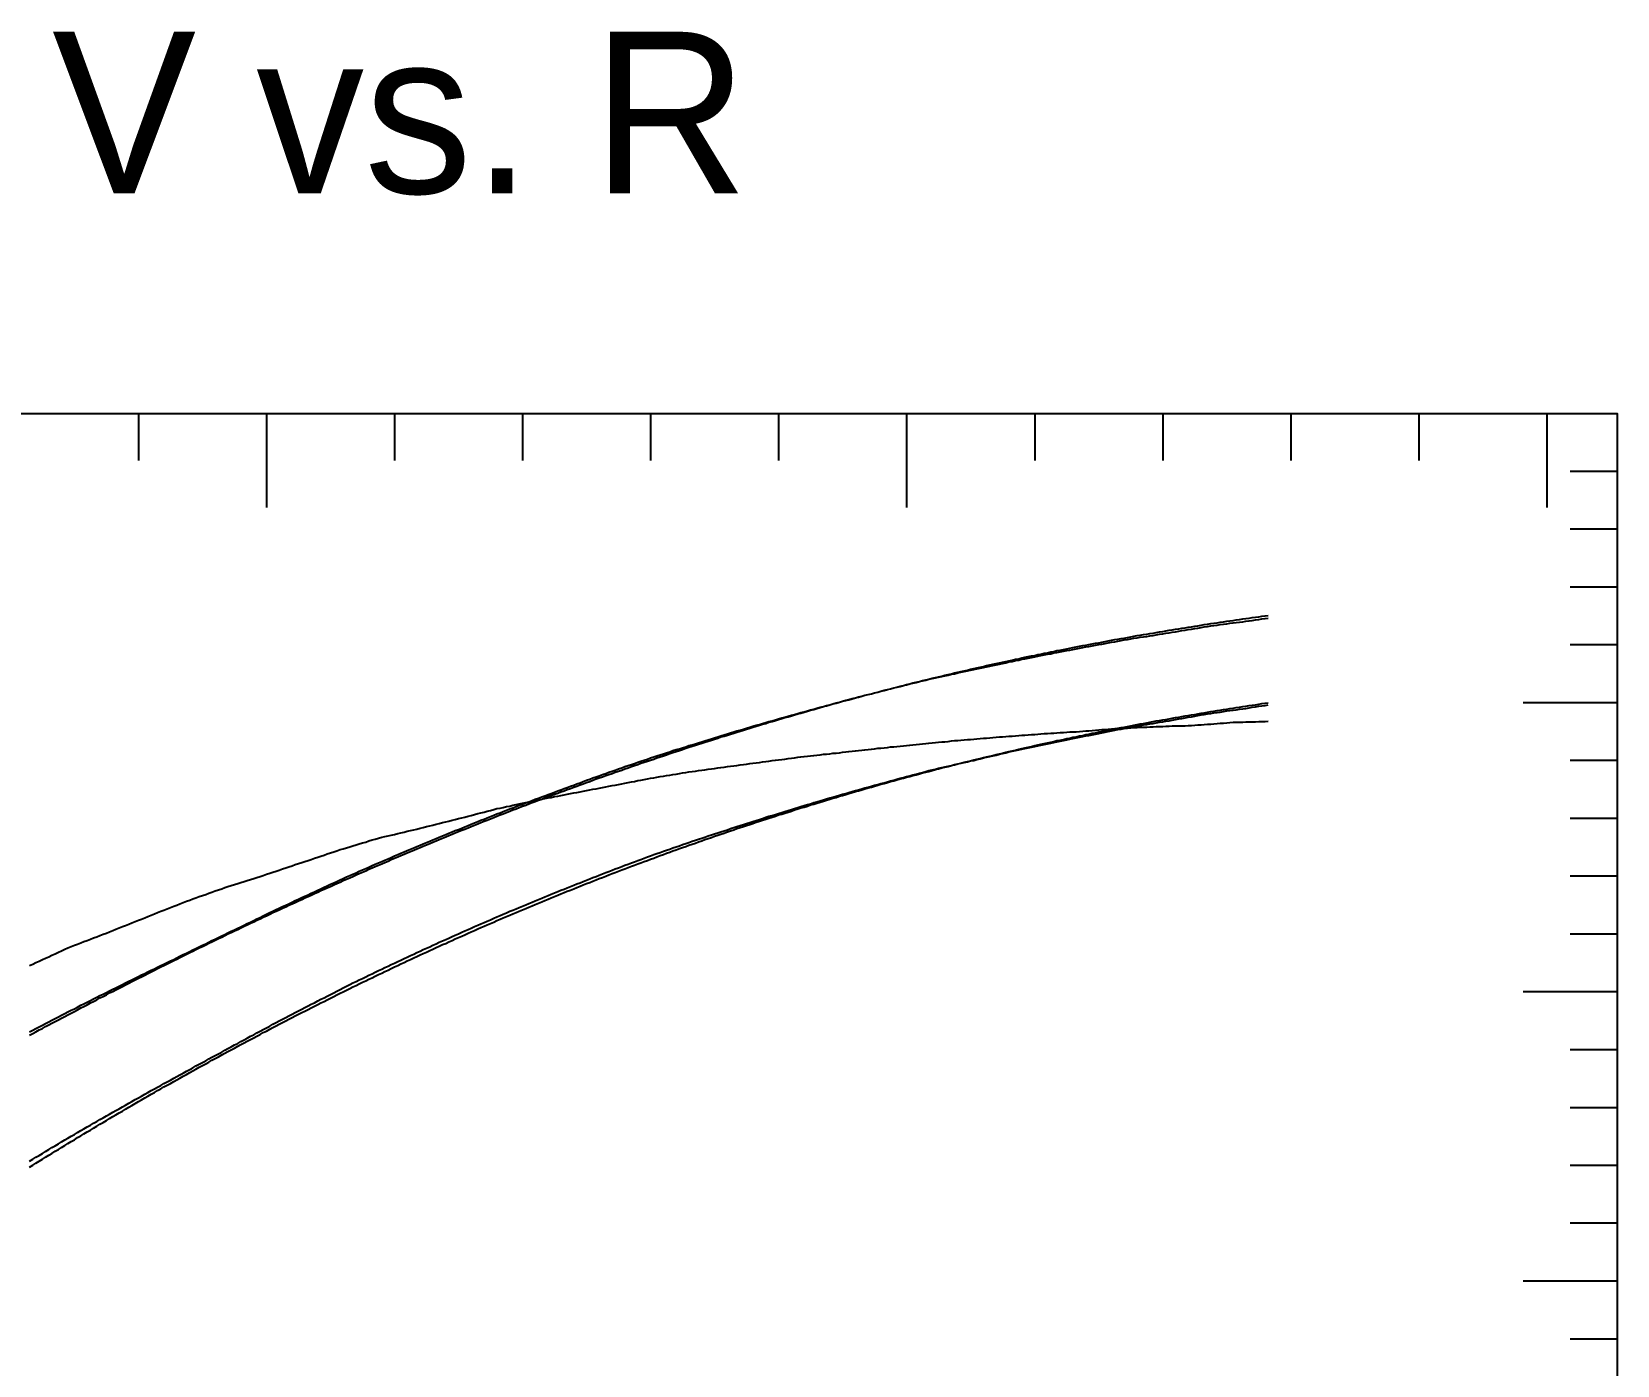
# Model space of a CAD drawing. Extents: x -35 to 180, y -35 to 144.
# Drawn here: x 71.2 to 179.2, y 53.3 to 144.1 of the extents above; entities that cross this region are included whole.
import ezdxf

# ---------------------------------------------------------------- set-up
doc = ezdxf.new("R2010")
doc.units = 0

msp = doc.modelspace()

# ---------------------------------------------------------------- linework, layer by layer
at = {"color": 0}
for p, q in [((78.48, 118.14), (78.48, 114.94)), ((87.2, 118.14), (87.2, 111.74)), ((95.92, 118.14), (95.92, 114.94)), ((104.64, 118.14), (104.64, 114.94)), ((113.36, 118.14), (113.36, 114.94)), ((122.08, 118.14), (122.08, 114.94)), ((130.8, 118.14), (130.8, 111.74)), ((139.52, 118.14), (139.52, 114.94)), ((148.24, 118.14), (148.24, 114.94)), ((156.96, 118.14), (156.96, 114.94)), ((165.68, 118.14), (165.68, 114.94)), ((174.4, 118.14), (174.4, 111.74)), ((179.2, 114.2), (176, 114.2)), ((179.2, 110.26), (176, 110.26)), ((179.2, 106.33), (176, 106.33)), ((179.2, 102.39), (176, 102.39)), ((179.2, 98.45), (172.8, 98.45)), ((179.2, 94.51), (176, 94.51)), ((179.2, 90.57), (176, 90.57)), ((179.2, 86.64), (176, 86.64)), ((179.2, 82.7), (176, 82.7)), ((179.2, 78.76), (172.8, 78.76)), ((179.2, 74.82), (176, 74.82)), ((179.2, 70.88), (176, 70.88)), ((179.2, 66.95), (176, 66.95)), ((179.2, 63.01), (176, 63.01)), ((179.2, 59.07), (172.8, 59.07)), ((179.2, 55.13), (176, 55.13))]:
    msp.add_line(p, q, dxfattribs=at)
msp.add_lwpolyline([(0, 0), (0, 118.14), (179.2, 118.14), (179.2, 0)], close=True, dxfattribs=at)
at = {"color": 3}
for points in [[(71.07, 75.82), (71.28, 75.93), (71.5, 76.05), (71.72, 76.17), (71.94, 76.28), (72.16, 76.4), (72.37, 76.52), (72.59, 76.63), (72.81, 76.75), (73.03, 76.86), (73.25, 76.98), (73.46, 77.09), (73.68, 77.21), (73.9, 77.32), (74.12, 77.44), (74.34, 77.55), (74.55, 77.67), (74.77, 77.78), (74.99, 77.89), (75.21, 78.01), (75.43, 78.12), (75.64, 78.23), (75.86, 78.35), (76.08, 78.46), (76.3, 78.57), (76.52, 78.69), (76.73, 78.8), (76.95, 78.91), (77.17, 79.02), (77.39, 79.13), (77.61, 79.25), (77.82, 79.36), (78.04, 79.47), (78.26, 79.58), (78.48, 79.69), (78.7, 79.8), (78.91, 79.91), (79.13, 80.02), (79.35, 80.13), (79.57, 80.24), (79.79, 80.35), (80, 80.46), (80.22, 80.57), (80.44, 80.68), (80.66, 80.79), (80.88, 80.9), (81.09, 81), (81.31, 81.11), (81.53, 81.22), (81.75, 81.33), (81.97, 81.44), (82.18, 81.54), (82.4, 81.65), (82.62, 81.76), (82.84, 81.86), (83.06, 81.97), (83.27, 82.08), (83.49, 82.18), (83.71, 82.29), (83.93, 82.39), (84.15, 82.5), (84.36, 82.6), (84.58, 82.71), (84.8, 82.81), (85.02, 82.92), (85.24, 83.02), (85.45, 83.13), (85.67, 83.23), (85.89, 83.33), (86.11, 83.44), (86.33, 83.54), (86.54, 83.64), (86.76, 83.75), (86.98, 83.85), (87.2, 83.95), (87.42, 84.05), (87.63, 84.16), (87.85, 84.26), (88.07, 84.36), (88.29, 84.46), (88.51, 84.56), (88.72, 84.66), (88.94, 84.76), (89.16, 84.86), (89.38, 84.96), (89.6, 85.06), (89.81, 85.16), (90.03, 85.26), (90.25, 85.36), (90.47, 85.46), (90.69, 85.56), (90.9, 85.66), (91.12, 85.76), (91.34, 85.85), (91.56, 85.95), (91.78, 86.05), (91.99, 86.15), (92.21, 86.24), (92.43, 86.34), (92.65, 86.44), (92.87, 86.53), (93.08, 86.63), (93.3, 86.73), (93.52, 86.82), (93.74, 86.92), (93.96, 87.01), (94.17, 87.11), (94.39, 87.2), (94.61, 87.3), (94.83, 87.39), (95.05, 87.49), (95.26, 87.58), (95.48, 87.67), (95.7, 87.77), (95.92, 87.86), (96.14, 87.95), (96.35, 88.05), (96.57, 88.14), (96.79, 88.23), (97.01, 88.32), (97.23, 88.42), (97.44, 88.51), (97.66, 88.6), (97.88, 88.69), (98.1, 88.78), (98.32, 88.87), (98.53, 88.96), (98.75, 89.05), (98.97, 89.14), (99.19, 89.23), (99.41, 89.32), (99.62, 89.41), (99.84, 89.5), (100.06, 89.59), (100.28, 89.68), (100.5, 89.77), (100.71, 89.85), (100.93, 89.94), (101.15, 90.03), (101.37, 90.12), (101.59, 90.2), (101.8, 90.29), (102.02, 90.38), (102.24, 90.46), (102.46, 90.55), (102.68, 90.64), (102.89, 90.72), (103.11, 90.81), (103.33, 90.89), (103.55, 90.98), (103.77, 91.06), (103.98, 91.15), (104.2, 91.23), (104.42, 91.31), (104.64, 91.4), (104.86, 91.48), (105.07, 91.56), (105.29, 91.65), (105.51, 91.73), (105.73, 91.81), (105.95, 91.89), (106.16, 91.98), (106.38, 92.06), (106.6, 92.14), (106.82, 92.22), (107.04, 92.3), (107.25, 92.38), (107.47, 92.46), (107.69, 92.54), (107.91, 92.62), (108.13, 92.7), (108.34, 92.78), (108.56, 92.86), (108.78, 92.94), (109, 93.02), (109.22, 93.1), (109.43, 93.18), (109.65, 93.26), (109.87, 93.33), (110.09, 93.41), (110.31, 93.49), (110.52, 93.57), (110.74, 93.64), (110.96, 93.72), (111.18, 93.8), (111.4, 93.87), (111.61, 93.95), (111.83, 94.02), (112.05, 94.1), (112.27, 94.18), (112.49, 94.25), (112.7, 94.33), (112.92, 94.4), (113.14, 94.47), (113.36, 94.55), (113.58, 94.62), (113.79, 94.7), (114.01, 94.77), (114.23, 94.84), (114.45, 94.91), (114.67, 94.99), (114.88, 95.06), (115.1, 95.13), (115.32, 95.2), (115.54, 95.27), (115.76, 95.35), (115.97, 95.42), (116.19, 95.49), (116.41, 95.56), (116.63, 95.63), (116.85, 95.7), (117.06, 95.77), (117.28, 95.84), (117.5, 95.91), (117.72, 95.98), (117.94, 96.05), (118.15, 96.12), (118.37, 96.18), (118.59, 96.25), (118.81, 96.32), (119.03, 96.39), (119.24, 96.45), (119.46, 96.52), (119.68, 96.59), (119.9, 96.66), (120.12, 96.72), (120.33, 96.79), (120.55, 96.85), (120.77, 96.92), (120.99, 96.99), (121.21, 97.05), (121.42, 97.12), (121.64, 97.18), (121.86, 97.25), (122.08, 97.31), (122.3, 97.37), (122.51, 97.44), (122.73, 97.5), (122.95, 97.57), (123.17, 97.63), (123.39, 97.69), (123.6, 97.75), (123.82, 97.82), (124.04, 97.88), (124.26, 97.94), (124.48, 98), (124.69, 98.06), (124.91, 98.12), (125.13, 98.19), (125.35, 98.25), (125.57, 98.31), (125.78, 98.37), (126, 98.43), (126.22, 98.49), (126.44, 98.55), (126.66, 98.61), (126.87, 98.66), (127.09, 98.72), (127.31, 98.78), (127.53, 98.84), (127.75, 98.9), (127.96, 98.96), (128.18, 99.01), (128.4, 99.07), (128.62, 99.13), (128.84, 99.18), (129.05, 99.24), (129.27, 99.3), (129.49, 99.35), (129.71, 99.41), (129.93, 99.47), (130.14, 99.52), (130.36, 99.58), (130.58, 99.63), (130.8, 99.69), (131.02, 99.74), (131.23, 99.8), (131.45, 99.85), (131.67, 99.9), (131.89, 99.96), (132.11, 100.01), (132.32, 100.06), (132.54, 100.12), (132.76, 100.17), (132.98, 100.22), (133.2, 100.27), (133.41, 100.32), (133.63, 100.38), (133.85, 100.43), (134.07, 100.48), (134.29, 100.53), (134.5, 100.58), (134.72, 100.63), (134.94, 100.68), (135.16, 100.73), (135.38, 100.78), (135.59, 100.83), (135.81, 100.88), (136.03, 100.93), (136.25, 100.98), (136.47, 101.03), (136.68, 101.08), (136.9, 101.12), (137.12, 101.17), (137.34, 101.22), (137.56, 101.27), (137.77, 101.31), (137.99, 101.36), (138.21, 101.41), (138.43, 101.45), (138.65, 101.5), (138.86, 101.55), (139.08, 101.59), (139.3, 101.64), (139.52, 101.68), (139.74, 101.73), (139.95, 101.77), (140.17, 101.82), (140.39, 101.86), (140.61, 101.91), (140.83, 101.95), (141.04, 102), (141.26, 102.04), (141.48, 102.08), (141.7, 102.13), (141.92, 102.17), (142.13, 102.21), (142.35, 102.25), (142.57, 102.3), (142.79, 102.34), (143.01, 102.38), (143.22, 102.42), (143.44, 102.46), (143.66, 102.5), (143.88, 102.54), (144.1, 102.58), (144.31, 102.63), (144.53, 102.67), (144.75, 102.71), (144.97, 102.75), (145.19, 102.78), (145.4, 102.82), (145.62, 102.86), (145.84, 102.9), (146.06, 102.94), (146.28, 102.98), (146.49, 103.02), (146.71, 103.06), (146.93, 103.09), (147.15, 103.13), (147.37, 103.17), (147.58, 103.2), (147.8, 103.24), (148.02, 103.28), (148.24, 103.31), (148.46, 103.35), (148.67, 103.39), (148.89, 103.42), (149.11, 103.46), (149.33, 103.49), (149.55, 103.53), (149.76, 103.56), (149.98, 103.6), (150.2, 103.63), (150.42, 103.67), (150.64, 103.7), (150.85, 103.74), (151.07, 103.77), (151.29, 103.8), (151.51, 103.84), (151.73, 103.87), (151.94, 103.9), (152.16, 103.93), (152.38, 103.97), (152.6, 104), (152.82, 104.03), (153.03, 104.06), (153.25, 104.09), (153.47, 104.12), (153.69, 104.16), (153.91, 104.19), (154.12, 104.22), (154.34, 104.25), (154.56, 104.28), (154.78, 104.31), (155, 104.34), (155.21, 104.37), (155.43, 104.4)], [(71.07, 66.83), (71.28, 66.96), (71.5, 67.1), (71.72, 67.24), (71.94, 67.37), (72.16, 67.51), (72.37, 67.64), (72.59, 67.77), (72.81, 67.91), (73.03, 68.04), (73.25, 68.17), (73.46, 68.31), (73.68, 68.44), (73.9, 68.57), (74.12, 68.7), (74.34, 68.84), (74.55, 68.97), (74.77, 69.1), (74.99, 69.23), (75.21, 69.36), (75.43, 69.49), (75.64, 69.62), (75.86, 69.75), (76.08, 69.88), (76.3, 70.01), (76.52, 70.14), (76.73, 70.27), (76.95, 70.4), (77.17, 70.52), (77.39, 70.65), (77.61, 70.78), (77.82, 70.91), (78.04, 71.03), (78.26, 71.16), (78.48, 71.29), (78.7, 71.41), (78.91, 71.54), (79.13, 71.66), (79.35, 71.79), (79.57, 71.91), (79.79, 72.04), (80, 72.16), (80.22, 72.29), (80.44, 72.41), (80.66, 72.53), (80.88, 72.66), (81.09, 72.78), (81.31, 72.9), (81.53, 73.03), (81.75, 73.15), (81.97, 73.27), (82.18, 73.39), (82.4, 73.51), (82.62, 73.63), (82.84, 73.75), (83.06, 73.87), (83.27, 73.99), (83.49, 74.11), (83.71, 74.23), (83.93, 74.35), (84.15, 74.47), (84.36, 74.59), (84.58, 74.71), (84.8, 74.83), (85.02, 74.94), (85.24, 75.06), (85.45, 75.18), (85.67, 75.3), (85.89, 75.41), (86.11, 75.53), (86.33, 75.64), (86.54, 75.76), (86.76, 75.87), (86.98, 75.99), (87.2, 76.1), (87.42, 76.22), (87.63, 76.33), (87.85, 76.45), (88.07, 76.56), (88.29, 76.67), (88.51, 76.79), (88.72, 76.9), (88.94, 77.01), (89.16, 77.13), (89.38, 77.24), (89.6, 77.35), (89.81, 77.46), (90.03, 77.57), (90.25, 77.68), (90.47, 77.79), (90.69, 77.9), (90.9, 78.01), (91.12, 78.12), (91.34, 78.23), (91.56, 78.34), (91.78, 78.45), (91.99, 78.56), (92.21, 78.67), (92.43, 78.77), (92.65, 78.88), (92.87, 78.99), (93.08, 79.1), (93.3, 79.2), (93.52, 79.31), (93.74, 79.42), (93.96, 79.52), (94.17, 79.63), (94.39, 79.73), (94.61, 79.84), (94.83, 79.94), (95.05, 80.05), (95.26, 80.15), (95.48, 80.25), (95.7, 80.36), (95.92, 80.46), (96.14, 80.56), (96.35, 80.67), (96.57, 80.77), (96.79, 80.87), (97.01, 80.97), (97.23, 81.08), (97.44, 81.18), (97.66, 81.28), (97.88, 81.38), (98.1, 81.48), (98.32, 81.58), (98.53, 81.68), (98.75, 81.78), (98.97, 81.88), (99.19, 81.98), (99.41, 82.07), (99.62, 82.17), (99.84, 82.27), (100.06, 82.37), (100.28, 82.47), (100.5, 82.56), (100.71, 82.66), (100.93, 82.76), (101.15, 82.85), (101.37, 82.95), (101.59, 83.05), (101.8, 83.14), (102.02, 83.24), (102.24, 83.33), (102.46, 83.43), (102.68, 83.52), (102.89, 83.62), (103.11, 83.71), (103.33, 83.8), (103.55, 83.9), (103.77, 83.99), (103.98, 84.08), (104.2, 84.17), (104.42, 84.27), (104.64, 84.36), (104.86, 84.45), (105.07, 84.54), (105.29, 84.63), (105.51, 84.72), (105.73, 84.81), (105.95, 84.9), (106.16, 84.99), (106.38, 85.08), (106.6, 85.17), (106.82, 85.26), (107.04, 85.35), (107.25, 85.44), (107.47, 85.53), (107.69, 85.62), (107.91, 85.7), (108.13, 85.79), (108.34, 85.88), (108.56, 85.96), (108.78, 86.05), (109, 86.14), (109.22, 86.22), (109.43, 86.31), (109.65, 86.39), (109.87, 86.48), (110.09, 86.56), (110.31, 86.65), (110.52, 86.73), (110.74, 86.82), (110.96, 86.9), (111.18, 86.98), (111.4, 87.07), (111.61, 87.15), (111.83, 87.23), (112.05, 87.32), (112.27, 87.4), (112.49, 87.48), (112.7, 87.56), (112.92, 87.64), (113.14, 87.72), (113.36, 87.8), (113.58, 87.88), (113.79, 87.96), (114.01, 88.04), (114.23, 88.12), (114.45, 88.2), (114.67, 88.28), (114.88, 88.36), (115.1, 88.44), (115.32, 88.52), (115.54, 88.6), (115.76, 88.67), (115.97, 88.75), (116.19, 88.83), (116.41, 88.9), (116.63, 88.98), (116.85, 89.06), (117.06, 89.13), (117.28, 89.21), (117.5, 89.28), (117.72, 89.36), (117.94, 89.43), (118.15, 89.51), (118.37, 89.58), (118.59, 89.66), (118.81, 89.73), (119.03, 89.8), (119.24, 89.88), (119.46, 89.95), (119.68, 90.02), (119.9, 90.1), (120.12, 90.17), (120.33, 90.24), (120.55, 90.31), (120.77, 90.38), (120.99, 90.45), (121.21, 90.52), (121.42, 90.6), (121.64, 90.67), (121.86, 90.74), (122.08, 90.81), (122.3, 90.87), (122.51, 90.94), (122.73, 91.01), (122.95, 91.08), (123.17, 91.15), (123.39, 91.22), (123.6, 91.29), (123.82, 91.35), (124.04, 91.42), (124.26, 91.49), (124.48, 91.55), (124.69, 91.62), (124.91, 91.69), (125.13, 91.75), (125.35, 91.82), (125.57, 91.88), (125.78, 91.95), (126, 92.01), (126.22, 92.08), (126.44, 92.14), (126.66, 92.21), (126.87, 92.27), (127.09, 92.34), (127.31, 92.4), (127.53, 92.46), (127.75, 92.52), (127.96, 92.59), (128.18, 92.65), (128.4, 92.71), (128.62, 92.77), (128.84, 92.83), (129.05, 92.9), (129.27, 92.96), (129.49, 93.02), (129.71, 93.08), (129.93, 93.14), (130.14, 93.2), (130.36, 93.26), (130.58, 93.32), (130.8, 93.38), (131.02, 93.43), (131.23, 93.49), (131.45, 93.55), (131.67, 93.61), (131.89, 93.67), (132.11, 93.72), (132.32, 93.78), (132.54, 93.84), (132.76, 93.9), (132.98, 93.95), (133.2, 94.01), (133.41, 94.06), (133.63, 94.12), (133.85, 94.18), (134.07, 94.23), (134.29, 94.29), (134.5, 94.34), (134.72, 94.4), (134.94, 94.45), (135.16, 94.5), (135.38, 94.56), (135.59, 94.61), (135.81, 94.66), (136.03, 94.72), (136.25, 94.77), (136.47, 94.82), (136.68, 94.87), (136.9, 94.93), (137.12, 94.98), (137.34, 95.03), (137.56, 95.08), (137.77, 95.13), (137.99, 95.18), (138.21, 95.23), (138.43, 95.28), (138.65, 95.33), (138.86, 95.38), (139.08, 95.43), (139.3, 95.48), (139.52, 95.53), (139.74, 95.58), (139.95, 95.63), (140.17, 95.68), (140.39, 95.72), (140.61, 95.77), (140.83, 95.82), (141.04, 95.87), (141.26, 95.91), (141.48, 95.96), (141.7, 96.01), (141.92, 96.05), (142.13, 96.1), (142.35, 96.14), (142.57, 96.19), (142.79, 96.23), (143.01, 96.28), (143.22, 96.32), (143.44, 96.37), (143.66, 96.41), (143.88, 96.46), (144.1, 96.5), (144.31, 96.54), (144.53, 96.59), (144.75, 96.63), (144.97, 96.67), (145.19, 96.72), (145.4, 96.76), (145.62, 96.8), (145.84, 96.84), (146.06, 96.88), (146.28, 96.92), (146.49, 96.97), (146.71, 97.01), (146.93, 97.05), (147.15, 97.09), (147.37, 97.13), (147.58, 97.17), (147.8, 97.21), (148.02, 97.25), (148.24, 97.29), (148.46, 97.32), (148.67, 97.36), (148.89, 97.4), (149.11, 97.44), (149.33, 97.48), (149.55, 97.52), (149.76, 97.55), (149.98, 97.59), (150.2, 97.63), (150.42, 97.66), (150.64, 97.7), (150.85, 97.74), (151.07, 97.77), (151.29, 97.81), (151.51, 97.85), (151.73, 97.88), (151.94, 97.92), (152.16, 97.95), (152.38, 97.99), (152.6, 98.02), (152.82, 98.05), (153.03, 98.09), (153.25, 98.12), (153.47, 98.16), (153.69, 98.19), (153.91, 98.22), (154.12, 98.26), (154.34, 98.29), (154.56, 98.32), (154.78, 98.35), (155, 98.39), (155.21, 98.42), (155.43, 98.45)]]:
    msp.add_lwpolyline(points, dxfattribs=at)
at = {"color": 4}
for points in [[(71.07, 76.04), (71.28, 76.15), (71.5, 76.27), (71.72, 76.38), (71.94, 76.5), (72.16, 76.61), (72.37, 76.73), (72.59, 76.84), (72.81, 76.95), (73.03, 77.06), (73.25, 77.18), (73.46, 77.29), (73.68, 77.4), (73.9, 77.51), (74.12, 77.62), (74.34, 77.73), (74.55, 77.85), (74.77, 77.96), (74.99, 78.07), (75.21, 78.18), (75.43, 78.29), (75.64, 78.4), (75.86, 78.51), (76.08, 78.62), (76.3, 78.73), (76.52, 78.84), (76.73, 78.94), (76.95, 79.05), (77.17, 79.16), (77.39, 79.27), (77.61, 79.38), (77.82, 79.49), (78.04, 79.59), (78.26, 79.7), (78.48, 79.81), (78.7, 79.92), (78.91, 80.02), (79.13, 80.13), (79.35, 80.24), (79.57, 80.34), (79.79, 80.45), (80, 80.56), (80.22, 80.66), (80.44, 80.77), (80.66, 80.88), (80.88, 80.98), (81.09, 81.09), (81.31, 81.2), (81.53, 81.3), (81.75, 81.41), (81.97, 81.51), (82.18, 81.62), (82.4, 81.72), (82.62, 81.83), (82.84, 81.94), (83.06, 82.04), (83.27, 82.15), (83.49, 82.26), (83.71, 82.36), (83.93, 82.47), (84.15, 82.57), (84.36, 82.68), (84.58, 82.78), (84.8, 82.89), (85.02, 82.99), (85.24, 83.1), (85.45, 83.2), (85.67, 83.31), (85.89, 83.42), (86.11, 83.52), (86.33, 83.63), (86.54, 83.74), (86.76, 83.84), (86.98, 83.95), (87.2, 84.05), (87.42, 84.16), (87.63, 84.26), (87.85, 84.37), (88.07, 84.47), (88.29, 84.57), (88.51, 84.67), (88.72, 84.77), (88.94, 84.88), (89.16, 84.98), (89.38, 85.08), (89.6, 85.18), (89.81, 85.28), (90.03, 85.38), (90.25, 85.48), (90.47, 85.58), (90.69, 85.68), (90.9, 85.78), (91.12, 85.89), (91.34, 85.99), (91.56, 86.09), (91.78, 86.19), (91.99, 86.29), (92.21, 86.39), (92.43, 86.49), (92.65, 86.59), (92.87, 86.69), (93.08, 86.79), (93.3, 86.88), (93.52, 86.98), (93.74, 87.07), (93.96, 87.17), (94.17, 87.26), (94.39, 87.36), (94.61, 87.45), (94.83, 87.55), (95.05, 87.64), (95.26, 87.74), (95.48, 87.83), (95.7, 87.92), (95.92, 88.02), (96.14, 88.11), (96.35, 88.2), (96.57, 88.3), (96.79, 88.39), (97.01, 88.48), (97.23, 88.57), (97.44, 88.66), (97.66, 88.76), (97.88, 88.85), (98.1, 88.94), (98.32, 89.03), (98.53, 89.12), (98.75, 89.21), (98.97, 89.3), (99.19, 89.39), (99.41, 89.48), (99.62, 89.57), (99.84, 89.66), (100.06, 89.75), (100.28, 89.83), (100.5, 89.92), (100.71, 90.01), (100.93, 90.1), (101.15, 90.19), (101.37, 90.27), (101.59, 90.36), (101.8, 90.45), (102.02, 90.53), (102.24, 90.62), (102.46, 90.71), (102.68, 90.79), (102.89, 90.88), (103.11, 90.96), (103.33, 91.05), (103.55, 91.13), (103.77, 91.22), (103.98, 91.3), (104.2, 91.38), (104.42, 91.47), (104.64, 91.55), (104.86, 91.63), (105.07, 91.71), (105.29, 91.8), (105.51, 91.88), (105.73, 91.96), (105.95, 92.04), (106.16, 92.12), (106.38, 92.2), (106.6, 92.28), (106.82, 92.37), (107.04, 92.45), (107.25, 92.53), (107.47, 92.61), (107.69, 92.69), (107.91, 92.77), (108.13, 92.85), (108.34, 92.93), (108.56, 93.01), (108.78, 93.09), (109, 93.17), (109.22, 93.25), (109.43, 93.33), (109.65, 93.41), (109.87, 93.48), (110.09, 93.56), (110.31, 93.64), (110.52, 93.72), (110.74, 93.79), (110.96, 93.87), (111.18, 93.95), (111.4, 94.02), (111.61, 94.1), (111.83, 94.17), (112.05, 94.25), (112.27, 94.32), (112.49, 94.4), (112.7, 94.47), (112.92, 94.54), (113.14, 94.62), (113.36, 94.69), (113.58, 94.76), (113.79, 94.84), (114.01, 94.91), (114.23, 94.98), (114.45, 95.05), (114.67, 95.12), (114.88, 95.19), (115.1, 95.26), (115.32, 95.32), (115.54, 95.39), (115.76, 95.46), (115.97, 95.53), (116.19, 95.59), (116.41, 95.66), (116.63, 95.73), (116.85, 95.8), (117.06, 95.86), (117.28, 95.93), (117.5, 96), (117.72, 96.06), (117.94, 96.13), (118.15, 96.2), (118.37, 96.27), (118.59, 96.33), (118.81, 96.4), (119.03, 96.46), (119.24, 96.53), (119.46, 96.59), (119.68, 96.66), (119.9, 96.72), (120.12, 96.79), (120.33, 96.85), (120.55, 96.92), (120.77, 96.98), (120.99, 97.04), (121.21, 97.1), (121.42, 97.17), (121.64, 97.23), (121.86, 97.29), (122.08, 97.35), (122.3, 97.42), (122.51, 97.48), (122.73, 97.54), (122.95, 97.6), (123.17, 97.66), (123.39, 97.72), (123.6, 97.78), (123.82, 97.84), (124.04, 97.9), (124.26, 97.96), (124.48, 98.02), (124.69, 98.08), (124.91, 98.14), (125.13, 98.2), (125.35, 98.26), (125.57, 98.32), (125.78, 98.38), (126, 98.44), (126.22, 98.5), (126.44, 98.56), (126.66, 98.62), (126.87, 98.68), (127.09, 98.73), (127.31, 98.79), (127.53, 98.85), (127.75, 98.91), (127.96, 98.96), (128.18, 99.02), (128.4, 99.07), (128.62, 99.13), (128.84, 99.18), (129.05, 99.24), (129.27, 99.29), (129.49, 99.35), (129.71, 99.4), (129.93, 99.46), (130.14, 99.51), (130.36, 99.56), (130.58, 99.62), (130.8, 99.67), (131.02, 99.73), (131.23, 99.78), (131.45, 99.83), (131.67, 99.89), (131.89, 99.94), (132.11, 99.99), (132.32, 100.05), (132.54, 100.1), (132.76, 100.15), (132.98, 100.2), (133.2, 100.25), (133.41, 100.29), (133.63, 100.34), (133.85, 100.39), (134.07, 100.43), (134.29, 100.48), (134.5, 100.53), (134.72, 100.57), (134.94, 100.62), (135.16, 100.66), (135.38, 100.71), (135.59, 100.76), (135.81, 100.81), (136.03, 100.85), (136.25, 100.9), (136.47, 100.95), (136.68, 100.99), (136.9, 101.04), (137.12, 101.09), (137.34, 101.13), (137.56, 101.18), (137.77, 101.23), (137.99, 101.27), (138.21, 101.32), (138.43, 101.36), (138.65, 101.41), (138.86, 101.45), (139.08, 101.49), (139.3, 101.54), (139.52, 101.58), (139.74, 101.62), (139.95, 101.67), (140.17, 101.71), (140.39, 101.75), (140.61, 101.79), (140.83, 101.84), (141.04, 101.88), (141.26, 101.92), (141.48, 101.96), (141.7, 102), (141.92, 102.04), (142.13, 102.08), (142.35, 102.13), (142.57, 102.17), (142.79, 102.21), (143.01, 102.25), (143.22, 102.29), (143.44, 102.33), (143.66, 102.37), (143.88, 102.41), (144.1, 102.45), (144.31, 102.49), (144.53, 102.53), (144.75, 102.57), (144.97, 102.61), (145.19, 102.65), (145.4, 102.69), (145.62, 102.73), (145.84, 102.76), (146.06, 102.8), (146.28, 102.84), (146.49, 102.87), (146.71, 102.91), (146.93, 102.94), (147.15, 102.97), (147.37, 103.01), (147.58, 103.04), (147.8, 103.08), (148.02, 103.11), (148.24, 103.14), (148.46, 103.18), (148.67, 103.21), (148.89, 103.25), (149.11, 103.28), (149.33, 103.32), (149.55, 103.36), (149.76, 103.39), (149.98, 103.43), (150.2, 103.47), (150.42, 103.5), (150.64, 103.54), (150.85, 103.58), (151.07, 103.61), (151.29, 103.65), (151.51, 103.68), (151.73, 103.71), (151.94, 103.74), (152.16, 103.77), (152.38, 103.8), (152.6, 103.83), (152.82, 103.86), (153.03, 103.89), (153.25, 103.91), (153.47, 103.94), (153.69, 103.97), (153.91, 104), (154.12, 104.03), (154.34, 104.06), (154.56, 104.1), (154.78, 104.13), (155, 104.16), (155.21, 104.19), (155.43, 104.22)], [(71.07, 67.23), (71.28, 67.37), (71.5, 67.5), (71.72, 67.63), (71.94, 67.77), (72.16, 67.9), (72.37, 68.03), (72.59, 68.16), (72.81, 68.29), (73.03, 68.42), (73.25, 68.55), (73.46, 68.68), (73.68, 68.81), (73.9, 68.93), (74.12, 69.06), (74.34, 69.19), (74.55, 69.32), (74.77, 69.44), (74.99, 69.57), (75.21, 69.7), (75.43, 69.82), (75.64, 69.95), (75.86, 70.07), (76.08, 70.2), (76.3, 70.32), (76.52, 70.44), (76.73, 70.57), (76.95, 70.69), (77.17, 70.81), (77.39, 70.94), (77.61, 71.06), (77.82, 71.18), (78.04, 71.31), (78.26, 71.43), (78.48, 71.55), (78.7, 71.67), (78.91, 71.79), (79.13, 71.91), (79.35, 72.04), (79.57, 72.16), (79.79, 72.28), (80, 72.4), (80.22, 72.52), (80.44, 72.64), (80.66, 72.76), (80.88, 72.88), (81.09, 73), (81.31, 73.12), (81.53, 73.24), (81.75, 73.36), (81.97, 73.48), (82.18, 73.6), (82.4, 73.72), (82.62, 73.84), (82.84, 73.96), (83.06, 74.08), (83.27, 74.2), (83.49, 74.32), (83.71, 74.44), (83.93, 74.55), (84.15, 74.67), (84.36, 74.79), (84.58, 74.91), (84.8, 75.03), (85.02, 75.15), (85.24, 75.26), (85.45, 75.38), (85.67, 75.5), (85.89, 75.62), (86.11, 75.74), (86.33, 75.85), (86.54, 75.97), (86.76, 76.09), (86.98, 76.21), (87.2, 76.32), (87.42, 76.44), (87.63, 76.56), (87.85, 76.67), (88.07, 76.79), (88.29, 76.9), (88.51, 77.02), (88.72, 77.13), (88.94, 77.24), (89.16, 77.36), (89.38, 77.47), (89.6, 77.58), (89.81, 77.7), (90.03, 77.81), (90.25, 77.92), (90.47, 78.03), (90.69, 78.15), (90.9, 78.26), (91.12, 78.37), (91.34, 78.48), (91.56, 78.59), (91.78, 78.7), (91.99, 78.82), (92.21, 78.93), (92.43, 79.04), (92.65, 79.15), (92.87, 79.26), (93.08, 79.37), (93.3, 79.47), (93.52, 79.58), (93.74, 79.68), (93.96, 79.79), (94.17, 79.9), (94.39, 80), (94.61, 80.1), (94.83, 80.21), (95.05, 80.31), (95.26, 80.42), (95.48, 80.52), (95.7, 80.62), (95.92, 80.73), (96.14, 80.83), (96.35, 80.93), (96.57, 81.03), (96.79, 81.14), (97.01, 81.24), (97.23, 81.34), (97.44, 81.44), (97.66, 81.54), (97.88, 81.64), (98.1, 81.74), (98.32, 81.84), (98.53, 81.94), (98.75, 82.04), (98.97, 82.14), (99.19, 82.24), (99.41, 82.33), (99.62, 82.43), (99.84, 82.53), (100.06, 82.63), (100.28, 82.72), (100.5, 82.82), (100.71, 82.92), (100.93, 83.01), (101.15, 83.11), (101.37, 83.21), (101.59, 83.3), (101.8, 83.4), (102.02, 83.49), (102.24, 83.59), (102.46, 83.68), (102.68, 83.78), (102.89, 83.87), (103.11, 83.97), (103.33, 84.06), (103.55, 84.15), (103.77, 84.25), (103.98, 84.34), (104.2, 84.43), (104.42, 84.52), (104.64, 84.61), (104.86, 84.7), (105.07, 84.79), (105.29, 84.88), (105.51, 84.97), (105.73, 85.05), (105.95, 85.14), (106.16, 85.23), (106.38, 85.32), (106.6, 85.41), (106.82, 85.5), (107.04, 85.59), (107.25, 85.68), (107.47, 85.76), (107.69, 85.85), (107.91, 85.94), (108.13, 86.03), (108.34, 86.12), (108.56, 86.2), (108.78, 86.29), (109, 86.38), (109.22, 86.46), (109.43, 86.55), (109.65, 86.63), (109.87, 86.72), (110.09, 86.8), (110.31, 86.89), (110.52, 86.97), (110.74, 87.06), (110.96, 87.14), (111.18, 87.22), (111.4, 87.31), (111.61, 87.39), (111.83, 87.47), (112.05, 87.55), (112.27, 87.63), (112.49, 87.71), (112.7, 87.79), (112.92, 87.87), (113.14, 87.95), (113.36, 88.03), (113.58, 88.11), (113.79, 88.19), (114.01, 88.26), (114.23, 88.34), (114.45, 88.42), (114.67, 88.49), (114.88, 88.57), (115.1, 88.64), (115.32, 88.72), (115.54, 88.79), (115.76, 88.87), (115.97, 88.94), (116.19, 89.02), (116.41, 89.09), (116.63, 89.16), (116.85, 89.24), (117.06, 89.31), (117.28, 89.38), (117.5, 89.45), (117.72, 89.53), (117.94, 89.6), (118.15, 89.67), (118.37, 89.74), (118.59, 89.81), (118.81, 89.88), (119.03, 89.95), (119.24, 90.02), (119.46, 90.09), (119.68, 90.16), (119.9, 90.23), (120.12, 90.3), (120.33, 90.37), (120.55, 90.44), (120.77, 90.51), (120.99, 90.58), (121.21, 90.65), (121.42, 90.72), (121.64, 90.78), (121.86, 90.85), (122.08, 90.92), (122.3, 90.99), (122.51, 91.05), (122.73, 91.12), (122.95, 91.19), (123.17, 91.25), (123.39, 91.32), (123.6, 91.38), (123.82, 91.45), (124.04, 91.52), (124.26, 91.58), (124.48, 91.65), (124.69, 91.71), (124.91, 91.77), (125.13, 91.84), (125.35, 91.9), (125.57, 91.97), (125.78, 92.03), (126, 92.09), (126.22, 92.16), (126.44, 92.22), (126.66, 92.28), (126.87, 92.34), (127.09, 92.41), (127.31, 92.47), (127.53, 92.53), (127.75, 92.59), (127.96, 92.65), (128.18, 92.71), (128.4, 92.77), (128.62, 92.83), (128.84, 92.89), (129.05, 92.95), (129.27, 93.01), (129.49, 93.07), (129.71, 93.13), (129.93, 93.19), (130.14, 93.25), (130.36, 93.31), (130.58, 93.37), (130.8, 93.42), (131.02, 93.48), (131.23, 93.54), (131.45, 93.6), (131.67, 93.65), (131.89, 93.71), (132.11, 93.77), (132.32, 93.83), (132.54, 93.88), (132.76, 93.94), (132.98, 93.99), (133.2, 94.04), (133.41, 94.09), (133.63, 94.14), (133.85, 94.19), (134.07, 94.24), (134.29, 94.29), (134.5, 94.34), (134.72, 94.39), (134.94, 94.44), (135.16, 94.49), (135.38, 94.53), (135.59, 94.59), (135.81, 94.64), (136.03, 94.69), (136.25, 94.74), (136.47, 94.79), (136.68, 94.84), (136.9, 94.89), (137.12, 94.95), (137.34, 95), (137.56, 95.05), (137.77, 95.1), (137.99, 95.15), (138.21, 95.2), (138.43, 95.24), (138.65, 95.29), (138.86, 95.34), (139.08, 95.38), (139.3, 95.43), (139.52, 95.48), (139.74, 95.52), (139.95, 95.57), (140.17, 95.62), (140.39, 95.66), (140.61, 95.71), (140.83, 95.75), (141.04, 95.8), (141.26, 95.84), (141.48, 95.89), (141.7, 95.93), (141.92, 95.97), (142.13, 96.02), (142.35, 96.06), (142.57, 96.1), (142.79, 96.15), (143.01, 96.19), (143.22, 96.23), (143.44, 96.27), (143.66, 96.32), (143.88, 96.36), (144.1, 96.4), (144.31, 96.45), (144.53, 96.49), (144.75, 96.53), (144.97, 96.58), (145.19, 96.62), (145.4, 96.66), (145.62, 96.7), (145.84, 96.74), (146.06, 96.78), (146.28, 96.82), (146.49, 96.86), (146.71, 96.9), (146.93, 96.94), (147.15, 96.97), (147.37, 97.01), (147.58, 97.05), (147.8, 97.08), (148.02, 97.12), (148.24, 97.16), (148.46, 97.19), (148.67, 97.23), (148.89, 97.27), (149.11, 97.31), (149.33, 97.35), (149.55, 97.39), (149.76, 97.43), (149.98, 97.47), (150.2, 97.5), (150.42, 97.54), (150.64, 97.58), (150.85, 97.62), (151.07, 97.66), (151.29, 97.69), (151.51, 97.73), (151.73, 97.76), (151.94, 97.79), (152.16, 97.82), (152.38, 97.85), (152.6, 97.89), (152.82, 97.92), (153.03, 97.95), (153.25, 97.98), (153.47, 98.01), (153.69, 98.04), (153.91, 98.07), (154.12, 98.1), (154.34, 98.14), (154.56, 98.17), (154.78, 98.21), (155, 98.24), (155.21, 98.27), (155.43, 98.31)]]:
    msp.add_lwpolyline(points, dxfattribs=at)
at = {"color": 6}
msp.add_lwpolyline([(71.07, 80.56), (71.28, 80.66), (71.5, 80.76), (71.72, 80.86), (71.94, 80.96), (72.16, 81.06), (72.37, 81.16), (72.59, 81.26), (72.81, 81.36), (73.03, 81.47), (73.25, 81.57), (73.46, 81.67), (73.68, 81.77), (73.9, 81.85), (74.12, 81.94), (74.34, 82.02), (74.55, 82.11), (74.77, 82.19), (74.99, 82.27), (75.21, 82.36), (75.43, 82.44), (75.64, 82.52), (75.86, 82.61), (76.08, 82.69), (76.3, 82.77), (76.52, 82.86), (76.73, 82.95), (76.95, 83.03), (77.17, 83.12), (77.39, 83.21), (77.61, 83.29), (77.82, 83.38), (78.04, 83.47), (78.26, 83.55), (78.48, 83.64), (78.7, 83.72), (78.91, 83.81), (79.13, 83.9), (79.35, 83.98), (79.57, 84.07), (79.79, 84.16), (80, 84.25), (80.22, 84.33), (80.44, 84.42), (80.66, 84.51), (80.88, 84.6), (81.09, 84.68), (81.31, 84.77), (81.53, 84.86), (81.75, 84.95), (81.97, 85.02), (82.18, 85.1), (82.4, 85.17), (82.62, 85.25), (82.84, 85.33), (83.06, 85.4), (83.27, 85.48), (83.49, 85.56), (83.71, 85.64), (83.93, 85.71), (84.15, 85.79), (84.36, 85.87), (84.58, 85.94), (84.8, 86), (85.02, 86.07), (85.24, 86.14), (85.45, 86.21), (85.67, 86.28), (85.89, 86.35), (86.11, 86.42), (86.33, 86.49), (86.54, 86.56), (86.76, 86.63), (86.98, 86.7), (87.2, 86.77), (87.42, 86.84), (87.63, 86.92), (87.85, 86.99), (88.07, 87.06), (88.29, 87.14), (88.51, 87.21), (88.72, 87.28), (88.94, 87.35), (89.16, 87.43), (89.38, 87.5), (89.6, 87.57), (89.81, 87.65), (90.03, 87.72), (90.25, 87.79), (90.47, 87.86), (90.69, 87.94), (90.9, 88.01), (91.12, 88.08), (91.34, 88.16), (91.56, 88.23), (91.78, 88.3), (91.99, 88.38), (92.21, 88.45), (92.43, 88.51), (92.65, 88.58), (92.87, 88.65), (93.08, 88.71), (93.3, 88.78), (93.52, 88.84), (93.74, 88.91), (93.96, 88.97), (94.17, 89.04), (94.39, 89.11), (94.61, 89.17), (94.83, 89.24), (95.05, 89.29), (95.26, 89.34), (95.48, 89.39), (95.7, 89.44), (95.92, 89.49), (96.14, 89.55), (96.35, 89.6), (96.57, 89.65), (96.79, 89.7), (97.01, 89.75), (97.23, 89.8), (97.44, 89.85), (97.66, 89.91), (97.88, 89.96), (98.1, 90.02), (98.32, 90.07), (98.53, 90.12), (98.75, 90.18), (98.97, 90.23), (99.19, 90.29), (99.41, 90.34), (99.62, 90.39), (99.84, 90.45), (100.06, 90.5), (100.28, 90.56), (100.5, 90.61), (100.71, 90.67), (100.93, 90.73), (101.15, 90.78), (101.37, 90.84), (101.59, 90.9), (101.8, 90.95), (102.02, 91.01), (102.24, 91.07), (102.46, 91.12), (102.68, 91.18), (102.89, 91.24), (103.11, 91.28), (103.33, 91.33), (103.55, 91.38), (103.77, 91.42), (103.98, 91.47), (104.2, 91.52), (104.42, 91.57), (104.64, 91.61), (104.86, 91.66), (105.07, 91.71), (105.29, 91.76), (105.51, 91.81), (105.73, 91.85), (105.95, 91.89), (106.16, 91.93), (106.38, 91.97), (106.6, 92.01), (106.82, 92.06), (107.04, 92.1), (107.25, 92.14), (107.47, 92.18), (107.69, 92.23), (107.91, 92.27), (108.13, 92.31), (108.34, 92.35), (108.56, 92.39), (108.78, 92.43), (109, 92.48), (109.22, 92.52), (109.43, 92.56), (109.65, 92.6), (109.87, 92.64), (110.09, 92.68), (110.31, 92.72), (110.52, 92.77), (110.74, 92.81), (110.96, 92.85), (111.18, 92.89), (111.4, 92.93), (111.61, 92.98), (111.83, 93.02), (112.05, 93.06), (112.27, 93.1), (112.49, 93.15), (112.7, 93.19), (112.92, 93.23), (113.14, 93.27), (113.36, 93.31), (113.58, 93.35), (113.79, 93.38), (114.01, 93.42), (114.23, 93.46), (114.45, 93.49), (114.67, 93.53), (114.88, 93.56), (115.1, 93.6), (115.32, 93.63), (115.54, 93.67), (115.76, 93.7), (115.97, 93.74), (116.19, 93.77), (116.41, 93.8), (116.63, 93.83), (116.85, 93.86), (117.06, 93.89), (117.28, 93.92), (117.5, 93.95), (117.72, 93.98), (117.94, 94.01), (118.15, 94.04), (118.37, 94.07), (118.59, 94.1), (118.81, 94.13), (119.03, 94.16), (119.24, 94.19), (119.46, 94.22), (119.68, 94.25), (119.9, 94.28), (120.12, 94.31), (120.33, 94.33), (120.55, 94.36), (120.77, 94.39), (120.99, 94.42), (121.21, 94.45), (121.42, 94.48), (121.64, 94.51), (121.86, 94.54), (122.08, 94.56), (122.3, 94.59), (122.51, 94.62), (122.73, 94.65), (122.95, 94.68), (123.17, 94.71), (123.39, 94.74), (123.6, 94.77), (123.82, 94.8), (124.04, 94.82), (124.26, 94.84), (124.48, 94.87), (124.69, 94.89), (124.91, 94.91), (125.13, 94.94), (125.35, 94.96), (125.57, 94.98), (125.78, 95.01), (126, 95.03), (126.22, 95.05), (126.44, 95.08), (126.66, 95.1), (126.87, 95.13), (127.09, 95.15), (127.31, 95.18), (127.53, 95.2), (127.75, 95.22), (127.96, 95.25), (128.18, 95.27), (128.4, 95.3), (128.62, 95.32), (128.84, 95.35), (129.05, 95.37), (129.27, 95.39), (129.49, 95.41), (129.71, 95.44), (129.93, 95.46), (130.14, 95.48), (130.36, 95.5), (130.58, 95.52), (130.8, 95.54), (131.02, 95.57), (131.23, 95.59), (131.45, 95.61), (131.67, 95.63), (131.89, 95.65), (132.11, 95.67), (132.32, 95.7), (132.54, 95.72), (132.76, 95.74), (132.98, 95.76), (133.2, 95.78), (133.41, 95.8), (133.63, 95.82), (133.85, 95.85), (134.07, 95.87), (134.29, 95.89), (134.5, 95.91), (134.72, 95.93), (134.94, 95.95), (135.16, 95.96), (135.38, 95.98), (135.59, 96), (135.81, 96.01), (136.03, 96.03), (136.25, 96.05), (136.47, 96.07), (136.68, 96.08), (136.9, 96.1), (137.12, 96.12), (137.34, 96.13), (137.56, 96.15), (137.77, 96.17), (137.99, 96.18), (138.21, 96.2), (138.43, 96.22), (138.65, 96.24), (138.86, 96.25), (139.08, 96.27), (139.3, 96.29), (139.52, 96.3), (139.74, 96.32), (139.95, 96.34), (140.17, 96.35), (140.39, 96.36), (140.61, 96.38), (140.83, 96.39), (141.04, 96.4), (141.26, 96.42), (141.48, 96.43), (141.7, 96.44), (141.92, 96.46), (142.13, 96.47), (142.35, 96.48), (142.57, 96.5), (142.79, 96.52), (143.01, 96.53), (143.22, 96.55), (143.44, 96.57), (143.66, 96.59), (143.88, 96.6), (144.1, 96.62), (144.31, 96.64), (144.53, 96.65), (144.75, 96.67), (144.97, 96.69), (145.19, 96.7), (145.4, 96.71), (145.62, 96.72), (145.84, 96.73), (146.06, 96.75), (146.28, 96.76), (146.49, 96.77), (146.71, 96.78), (146.93, 96.79), (147.15, 96.8), (147.37, 96.81), (147.58, 96.82), (147.8, 96.83), (148.02, 96.84), (148.24, 96.84), (148.46, 96.85), (148.67, 96.86), (148.89, 96.87), (149.11, 96.87), (149.33, 96.88), (149.55, 96.89), (149.76, 96.89), (149.98, 96.9), (150.2, 96.91), (150.42, 96.92), (150.64, 96.94), (150.85, 96.95), (151.07, 96.97), (151.29, 96.99), (151.51, 97), (151.73, 97.02), (151.94, 97.04), (152.16, 97.06), (152.38, 97.07), (152.6, 97.09), (152.82, 97.11), (153.03, 97.12), (153.25, 97.13), (153.47, 97.13), (153.69, 97.14), (153.91, 97.15), (154.12, 97.15), (154.34, 97.16), (154.56, 97.16), (154.78, 97.17), (155, 97.17), (155.21, 97.18), (155.43, 97.19)], dxfattribs=at)

# ---------------------------------------------------------------- texts
at = {"color": 0}
msp.add_text('V vs. R', height=11, dxfattribs=at).set_placement((72.6, 133.14))

doc.saveas('drawing.dxf')
